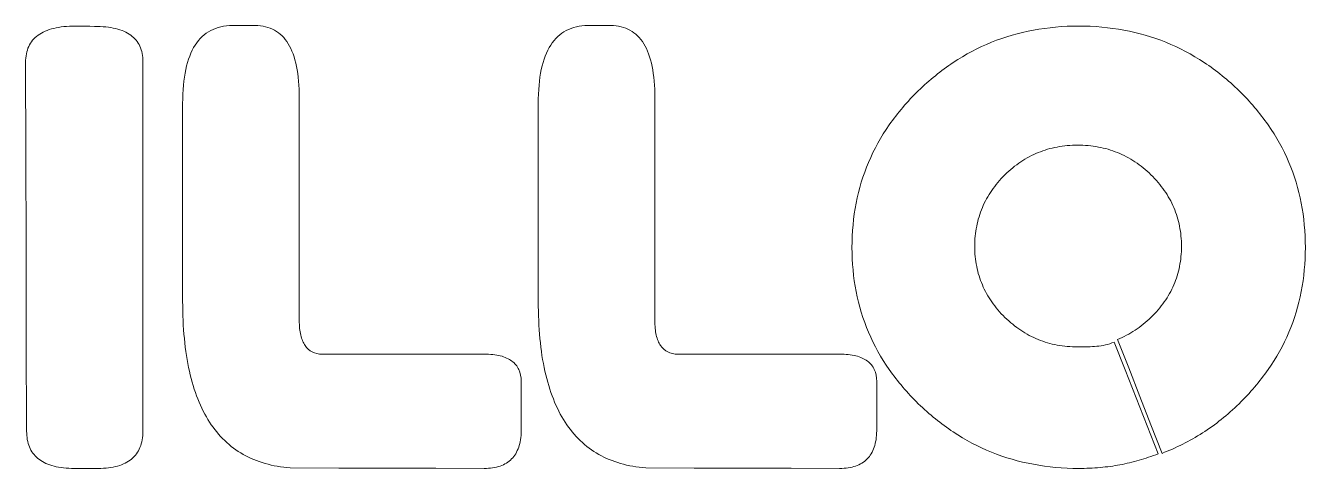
# Model space of a CAD drawing. Header units: millimetres. Extents: x 8 to 95, y 4 to 126.
# Drawn here: x 21.44 to 32.03, y 122.17 to 125.83 of the extents above; entities that cross this region are included whole.
import ezdxf

# ---------------------------------------------------------------- set-up
doc = ezdxf.new("R2010")
doc.units = ezdxf.units.MM
doc.header["$MEASUREMENT"] = 0
doc.layers.add('text outlines', color=7, linetype='Continuous', lineweight=0)

# ---------------------------------------------------------------- blocks, each defined once
blk = doc.blocks.new('Block_10')
at = {"layer": 'text outlines', "color": 7, "lineweight": 9}
for points, knots in [([(22.412, 122.478), (22.412, 122.426), (22.404, 122.381), (22.388, 122.342), (22.372, 122.304), (22.349, 122.271), (22.318, 122.246), (22.287, 122.22), (22.249, 122.201), (22.203, 122.188), (22.157, 122.175), (22.103, 122.168), (22.041, 122.168), (22.041, 122.168), (21.987, 122.168), (21.987, 122.168), (21.987, 122.168), (21.932, 122.168), (21.932, 122.168), (21.932, 122.168), (21.877, 122.168), (21.877, 122.168), (21.877, 122.168), (21.822, 122.168), (21.822, 122.168), (21.76, 122.17), (21.706, 122.178), (21.659, 122.192), (21.612, 122.206), (21.574, 122.226), (21.543, 122.251), (21.512, 122.277), (21.488, 122.308), (21.473, 122.346), (21.457, 122.383), (21.45, 122.426), (21.45, 122.476), (21.45, 122.476), (21.447, 123.239), (21.447, 123.239), (21.447, 123.239), (21.445, 124.002), (21.445, 124.002), (21.445, 124.002), (21.443, 124.764), (21.443, 124.764), (21.443, 124.764), (21.441, 125.527), (21.441, 125.527), (21.441, 125.578), (21.45, 125.622), (21.467, 125.659), (21.484, 125.697), (21.51, 125.728), (21.545, 125.753), (21.579, 125.778), (21.622, 125.797), (21.674, 125.81), (21.726, 125.822), (21.786, 125.829), (21.855, 125.829), (21.855, 125.829), (21.894, 125.828), (21.894, 125.828), (21.894, 125.828), (21.933, 125.828), (21.933, 125.828), (21.933, 125.828), (21.972, 125.827), (21.972, 125.827), (21.972, 125.827), (22.011, 125.826), (22.011, 125.826), (22.078, 125.826), (22.136, 125.82), (22.186, 125.808), (22.237, 125.796), (22.278, 125.778), (22.312, 125.753), (22.345, 125.729), (22.37, 125.698), (22.387, 125.662), (22.404, 125.625), (22.412, 125.582), (22.412, 125.534), (22.412, 125.534), (22.412, 124.77), (22.412, 124.77), (22.412, 124.77), (22.412, 124.006), (22.412, 124.006), (22.412, 124.006), (22.412, 123.242), (22.412, 123.242), (22.412, 123.242), (22.412, 122.478), (22.412, 122.478)], [0, 0, 0, 0, 1, 1, 1, 2, 2, 2, 3, 3, 3, 4, 4, 4, 5, 5, 5, 6, 6, 6, 7, 7, 7, 8, 8, 8, 9, 9, 9, 10, 10, 10, 11, 11, 11, 12, 12, 12, 13, 13, 13, 14, 14, 14, 15, 15, 15, 16, 16, 16, 17, 17, 17, 18, 18, 18, 19, 19, 19, 20, 20, 20, 21, 21, 21, 22, 22, 22, 23, 23, 23, 24, 24, 24, 25, 25, 25, 26, 26, 26, 27, 27, 27, 28, 28, 28, 29, 29, 29, 30, 30, 30, 31, 31, 31, 32, 32, 32, 32]), ([(25.236, 122.168), (25.236, 122.168), (24.835, 122.169), (24.835, 122.169), (24.835, 122.169), (24.434, 122.17), (24.434, 122.17), (24.434, 122.17), (24.033, 122.171), (24.033, 122.171), (24.033, 122.171), (23.632, 122.172), (23.632, 122.172), (23.483, 122.184), (23.354, 122.221), (23.242, 122.284), (23.131, 122.347), (23.038, 122.436), (22.964, 122.551), (22.89, 122.666), (22.834, 122.807), (22.797, 122.973), (22.76, 123.14), (22.741, 123.332), (22.741, 123.551), (22.741, 123.551), (22.741, 123.96), (22.741, 123.96), (22.741, 123.96), (22.741, 124.369), (22.741, 124.369), (22.741, 124.369), (22.741, 124.778), (22.741, 124.778), (22.741, 124.778), (22.741, 125.187), (22.741, 125.187), (22.741, 125.295), (22.75, 125.389), (22.767, 125.47), (22.784, 125.55), (22.81, 125.618), (22.844, 125.671), (22.878, 125.725), (22.921, 125.765), (22.973, 125.792), (23.024, 125.819), (23.084, 125.833), (23.153, 125.833), (23.153, 125.833), (23.2, 125.833), (23.2, 125.833), (23.2, 125.833), (23.247, 125.833), (23.247, 125.833), (23.247, 125.833), (23.294, 125.833), (23.294, 125.833), (23.294, 125.833), (23.341, 125.833), (23.341, 125.833), (23.402, 125.833), (23.455, 125.82), (23.501, 125.795), (23.546, 125.77), (23.584, 125.733), (23.615, 125.683), (23.645, 125.633), (23.668, 125.57), (23.683, 125.495), (23.698, 125.42), (23.706, 125.333), (23.706, 125.233), (23.706, 125.233), (23.706, 124.772), (23.706, 124.772), (23.706, 124.772), (23.706, 124.312), (23.706, 124.312), (23.706, 124.312), (23.706, 123.851), (23.706, 123.851), (23.706, 123.851), (23.706, 123.391), (23.706, 123.391), (23.706, 123.346), (23.71, 123.306), (23.718, 123.272), (23.726, 123.237), (23.738, 123.209), (23.754, 123.185), (23.769, 123.162), (23.789, 123.144), (23.813, 123.132), (23.837, 123.12), (23.865, 123.114), (23.896, 123.113), (23.896, 123.113), (24.231, 123.113), (24.231, 123.113), (24.231, 123.113), (24.566, 123.114), (24.566, 123.114), (24.566, 123.114), (24.901, 123.114), (24.901, 123.114), (24.901, 123.114), (25.236, 123.115), (25.236, 123.115), (25.287, 123.114), (25.331, 123.109), (25.37, 123.1), (25.408, 123.09), (25.44, 123.076), (25.465, 123.057), (25.491, 123.038), (25.51, 123.014), (25.523, 122.986), (25.536, 122.958), (25.543, 122.925), (25.543, 122.887), (25.543, 122.887), (25.543, 122.785), (25.543, 122.785), (25.543, 122.785), (25.543, 122.682), (25.543, 122.682), (25.543, 122.682), (25.543, 122.58), (25.543, 122.58), (25.543, 122.58), (25.543, 122.478), (25.543, 122.478), (25.542, 122.426), (25.535, 122.382), (25.522, 122.343), (25.508, 122.305), (25.489, 122.272), (25.463, 122.247), (25.438, 122.221), (25.406, 122.201), (25.368, 122.188), (25.33, 122.175), (25.286, 122.169), (25.236, 122.168)], [0, 0, 0, 0, 1, 1, 1, 2, 2, 2, 3, 3, 3, 4, 4, 4, 5, 5, 5, 6, 6, 6, 7, 7, 7, 8, 8, 8, 9, 9, 9, 10, 10, 10, 11, 11, 11, 12, 12, 12, 13, 13, 13, 14, 14, 14, 15, 15, 15, 16, 16, 16, 17, 17, 17, 18, 18, 18, 19, 19, 19, 20, 20, 20, 21, 21, 21, 22, 22, 22, 23, 23, 23, 24, 24, 24, 25, 25, 25, 26, 26, 26, 27, 27, 27, 28, 28, 28, 29, 29, 29, 30, 30, 30, 31, 31, 31, 32, 32, 32, 33, 33, 33, 34, 34, 34, 35, 35, 35, 36, 36, 36, 37, 37, 37, 38, 38, 38, 39, 39, 39, 40, 40, 40, 41, 41, 41, 42, 42, 42, 43, 43, 43, 44, 44, 44, 45, 45, 45, 46, 46, 46, 47, 47, 47, 48, 48, 48, 48]), ([(28.178, 122.168), (28.178, 122.168), (27.777, 122.169), (27.777, 122.169), (27.777, 122.169), (27.376, 122.17), (27.376, 122.17), (27.376, 122.17), (26.975, 122.171), (26.975, 122.171), (26.975, 122.171), (26.574, 122.172), (26.574, 122.172), (26.426, 122.184), (26.296, 122.221), (26.185, 122.284), (26.073, 122.347), (25.98, 122.436), (25.906, 122.551), (25.832, 122.666), (25.776, 122.807), (25.739, 122.973), (25.702, 123.14), (25.684, 123.332), (25.684, 123.551), (25.684, 123.551), (25.684, 123.96), (25.684, 123.96), (25.684, 123.96), (25.684, 124.369), (25.684, 124.369), (25.684, 124.369), (25.684, 124.778), (25.684, 124.778), (25.684, 124.778), (25.684, 125.187), (25.684, 125.187), (25.684, 125.295), (25.692, 125.389), (25.709, 125.47), (25.726, 125.55), (25.752, 125.618), (25.787, 125.671), (25.821, 125.725), (25.864, 125.765), (25.915, 125.792), (25.967, 125.819), (26.027, 125.833), (26.095, 125.833), (26.095, 125.833), (26.142, 125.833), (26.142, 125.833), (26.142, 125.833), (26.189, 125.833), (26.189, 125.833), (26.189, 125.833), (26.237, 125.833), (26.237, 125.833), (26.237, 125.833), (26.284, 125.833), (26.284, 125.833), (26.344, 125.833), (26.398, 125.82), (26.443, 125.795), (26.489, 125.77), (26.527, 125.733), (26.557, 125.683), (26.588, 125.633), (26.61, 125.57), (26.626, 125.495), (26.641, 125.42), (26.649, 125.333), (26.649, 125.233), (26.649, 125.233), (26.649, 124.772), (26.649, 124.772), (26.649, 124.772), (26.649, 124.312), (26.649, 124.312), (26.649, 124.312), (26.649, 123.851), (26.649, 123.851), (26.649, 123.851), (26.649, 123.391), (26.649, 123.391), (26.649, 123.346), (26.652, 123.306), (26.66, 123.272), (26.668, 123.237), (26.68, 123.209), (26.696, 123.185), (26.712, 123.162), (26.732, 123.144), (26.755, 123.132), (26.779, 123.12), (26.807, 123.114), (26.839, 123.113), (26.839, 123.113), (27.174, 123.113), (27.174, 123.113), (27.174, 123.113), (27.509, 123.114), (27.509, 123.114), (27.509, 123.114), (27.844, 123.114), (27.844, 123.114), (27.844, 123.114), (28.178, 123.115), (28.178, 123.115), (28.229, 123.114), (28.274, 123.109), (28.312, 123.1), (28.35, 123.09), (28.382, 123.076), (28.408, 123.057), (28.433, 123.038), (28.453, 123.014), (28.465, 122.986), (28.478, 122.958), (28.485, 122.925), (28.485, 122.887), (28.485, 122.887), (28.485, 122.785), (28.485, 122.785), (28.485, 122.785), (28.485, 122.682), (28.485, 122.682), (28.485, 122.682), (28.485, 122.58), (28.485, 122.58), (28.485, 122.58), (28.485, 122.478), (28.485, 122.478), (28.484, 122.426), (28.477, 122.382), (28.464, 122.343), (28.451, 122.305), (28.431, 122.272), (28.406, 122.247), (28.38, 122.221), (28.348, 122.201), (28.31, 122.188), (28.273, 122.175), (28.229, 122.169), (28.178, 122.168)], [0, 0, 0, 0, 1, 1, 1, 2, 2, 2, 3, 3, 3, 4, 4, 4, 5, 5, 5, 6, 6, 6, 7, 7, 7, 8, 8, 8, 9, 9, 9, 10, 10, 10, 11, 11, 11, 12, 12, 12, 13, 13, 13, 14, 14, 14, 15, 15, 15, 16, 16, 16, 17, 17, 17, 18, 18, 18, 19, 19, 19, 20, 20, 20, 21, 21, 21, 22, 22, 22, 23, 23, 23, 24, 24, 24, 25, 25, 25, 26, 26, 26, 27, 27, 27, 28, 28, 28, 29, 29, 29, 30, 30, 30, 31, 31, 31, 32, 32, 32, 33, 33, 33, 34, 34, 34, 35, 35, 35, 36, 36, 36, 37, 37, 37, 38, 38, 38, 39, 39, 39, 40, 40, 40, 41, 41, 41, 42, 42, 42, 43, 43, 43, 44, 44, 44, 45, 45, 45, 46, 46, 46, 47, 47, 47, 48, 48, 48, 48]), ([(32.032, 123.997), (32.032, 124.124), (32.021, 124.246), (31.998, 124.363), (31.975, 124.481), (31.941, 124.593), (31.895, 124.701), (31.85, 124.809), (31.792, 124.913), (31.724, 125.011), (31.655, 125.11), (31.575, 125.204), (31.484, 125.293), (31.392, 125.382), (31.296, 125.46), (31.195, 125.527), (31.094, 125.594), (30.988, 125.65), (30.877, 125.695), (30.767, 125.739), (30.651, 125.773), (30.531, 125.795), (30.411, 125.817), (30.286, 125.829), (30.156, 125.829), (30.027, 125.829), (29.902, 125.817), (29.782, 125.795), (29.661, 125.773), (29.546, 125.739), (29.435, 125.695), (29.325, 125.65), (29.219, 125.594), (29.118, 125.527), (29.017, 125.46), (28.921, 125.382), (28.829, 125.293), (28.738, 125.204), (28.658, 125.11), (28.589, 125.011), (28.52, 124.913), (28.463, 124.809), (28.417, 124.701), (28.372, 124.593), (28.337, 124.481), (28.314, 124.363), (28.292, 124.246), (28.28, 124.124), (28.28, 123.997), (28.28, 123.871), (28.292, 123.749), (28.314, 123.632), (28.337, 123.515), (28.372, 123.403), (28.417, 123.295), (28.463, 123.187), (28.52, 123.084), (28.589, 122.986), (28.658, 122.887), (28.738, 122.793), (28.829, 122.704), (28.921, 122.615), (29.017, 122.537), (29.118, 122.47), (29.219, 122.403), (29.325, 122.347), (29.435, 122.302), (29.546, 122.258), (29.661, 122.224), (29.782, 122.202), (29.902, 122.179), (30.027, 122.168), (30.156, 122.168), (30.218, 122.168), (30.277, 122.171), (30.334, 122.176), (30.39, 122.181), (30.445, 122.188), (30.498, 122.198), (30.552, 122.208), (30.604, 122.221), (30.656, 122.236), (30.709, 122.251), (30.761, 122.269), (30.814, 122.289), (30.814, 122.289), (30.723, 122.52), (30.723, 122.52), (30.723, 122.52), (30.632, 122.751), (30.632, 122.751), (30.632, 122.751), (30.541, 122.983), (30.541, 122.983), (30.541, 122.983), (30.45, 123.214), (30.45, 123.214), (30.425, 123.203), (30.401, 123.196), (30.377, 123.19), (30.353, 123.185), (30.33, 123.181), (30.306, 123.179), (30.282, 123.176), (30.257, 123.175), (30.231, 123.175), (30.205, 123.174), (30.178, 123.174), (30.148, 123.174), (30.089, 123.174), (30.033, 123.179), (29.978, 123.189), (29.924, 123.199), (29.872, 123.215), (29.821, 123.235), (29.771, 123.255), (29.723, 123.281), (29.677, 123.311), (29.631, 123.342), (29.588, 123.377), (29.546, 123.418), (29.504, 123.458), (29.468, 123.501), (29.437, 123.546), (29.405, 123.591), (29.379, 123.638), (29.359, 123.687), (29.338, 123.736), (29.322, 123.787), (29.312, 123.84), (29.301, 123.893), (29.296, 123.948), (29.296, 124.006), (29.296, 124.063), (29.301, 124.119), (29.312, 124.172), (29.322, 124.226), (29.338, 124.277), (29.359, 124.327), (29.379, 124.376), (29.405, 124.423), (29.437, 124.468), (29.468, 124.514), (29.504, 124.557), (29.546, 124.598), (29.588, 124.639), (29.631, 124.674), (29.677, 124.705), (29.723, 124.736), (29.771, 124.761), (29.821, 124.782), (29.872, 124.802), (29.924, 124.818), (29.978, 124.828), (30.033, 124.838), (30.089, 124.843), (30.148, 124.843), (30.207, 124.843), (30.264, 124.838), (30.319, 124.828), (30.374, 124.818), (30.426, 124.802), (30.477, 124.782), (30.527, 124.761), (30.576, 124.736), (30.622, 124.705), (30.668, 124.674), (30.712, 124.639), (30.754, 124.598), (30.796, 124.557), (30.833, 124.514), (30.865, 124.468), (30.896, 124.423), (30.922, 124.376), (30.944, 124.327), (30.965, 124.277), (30.98, 124.226), (30.991, 124.172), (31.001, 124.119), (31.007, 124.063), (31.007, 124.006), (31.007, 123.948), (31.001, 123.893), (30.991, 123.84), (30.98, 123.787), (30.965, 123.736), (30.944, 123.687), (30.922, 123.638), (30.896, 123.591), (30.865, 123.546), (30.833, 123.501), (30.796, 123.458), (30.754, 123.418), (30.733, 123.398), (30.712, 123.379), (30.69, 123.361), (30.668, 123.343), (30.646, 123.327), (30.623, 123.312), (30.6, 123.296), (30.576, 123.283), (30.552, 123.27), (30.528, 123.257), (30.503, 123.246), (30.478, 123.236), (30.478, 123.236), (30.57, 123), (30.57, 123), (30.57, 123), (30.662, 122.764), (30.662, 122.764), (30.662, 122.764), (30.754, 122.529), (30.754, 122.529), (30.754, 122.529), (30.846, 122.293), (30.846, 122.293), (30.904, 122.315), (30.961, 122.341), (31.017, 122.369), (31.073, 122.397), (31.127, 122.428), (31.181, 122.462), (31.234, 122.496), (31.286, 122.533), (31.336, 122.574), (31.387, 122.614), (31.436, 122.657), (31.484, 122.704), (31.575, 122.793), (31.655, 122.887), (31.724, 122.986), (31.792, 123.084), (31.85, 123.187), (31.895, 123.295), (31.941, 123.403), (31.975, 123.515), (31.998, 123.632), (32.021, 123.749), (32.032, 123.871), (32.032, 123.997)], [0, 0, 0, 0, 1, 1, 1, 2, 2, 2, 3, 3, 3, 4, 4, 4, 5, 5, 5, 6, 6, 6, 7, 7, 7, 8, 8, 8, 9, 9, 9, 10, 10, 10, 11, 11, 11, 12, 12, 12, 13, 13, 13, 14, 14, 14, 15, 15, 15, 16, 16, 16, 17, 17, 17, 18, 18, 18, 19, 19, 19, 20, 20, 20, 21, 21, 21, 22, 22, 22, 23, 23, 23, 24, 24, 24, 25, 25, 25, 26, 26, 26, 27, 27, 27, 28, 28, 28, 29, 29, 29, 30, 30, 30, 31, 31, 31, 32, 32, 32, 33, 33, 33, 34, 34, 34, 35, 35, 35, 36, 36, 36, 37, 37, 37, 38, 38, 38, 39, 39, 39, 40, 40, 40, 41, 41, 41, 42, 42, 42, 43, 43, 43, 44, 44, 44, 45, 45, 45, 46, 46, 46, 47, 47, 47, 48, 48, 48, 49, 49, 49, 50, 50, 50, 51, 51, 51, 52, 52, 52, 53, 53, 53, 54, 54, 54, 55, 55, 55, 56, 56, 56, 57, 57, 57, 58, 58, 58, 59, 59, 59, 60, 60, 60, 61, 61, 61, 62, 62, 62, 63, 63, 63, 64, 64, 64, 65, 65, 65, 66, 66, 66, 67, 67, 67, 68, 68, 68, 69, 69, 69, 70, 70, 70, 71, 71, 71, 72, 72, 72, 73, 73, 73, 74, 74, 74, 75, 75, 75, 76, 76, 76, 77, 77, 77, 78, 78, 78, 79, 79, 79, 80, 80, 80, 80])]:
    blk.add_open_spline(points, degree=3, knots=knots, dxfattribs=at)

msp = doc.modelspace()

# ---------------------------------------------------------------- block references
at = {"layer": 'text outlines'}
msp.add_blockref('Block_10', (0, 0), dxfattribs=at)

doc.saveas('drawing.dxf')
